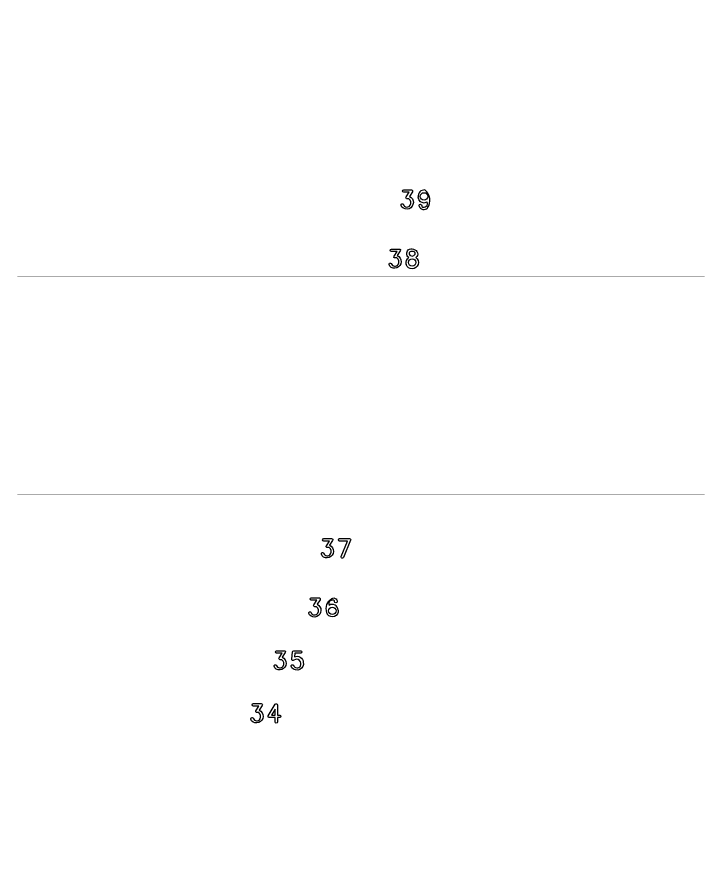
# Model space of a CAD drawing. Extents: x 726 to 3541, y -563 to 148.
# Drawn here: x 3390.63 to 3415.85, y -498.22 to -466.63 of the extents above; entities that cross this region are included whole.
import ezdxf

# ---------------------------------------------------------------- set-up
doc = ezdxf.new("R2010")
doc.units = 0
doc.layers.add('e_area', color=4, linetype='Continuous')

msp = doc.modelspace()

# ---------------------------------------------------------------- linework, layer by layer
at = {"layer": 'e_area'}
for p, q in [((3404.742, -473.602), (3404.716, -473.542)), ((3404.296, -475.774), (3404.271, -475.714)), ((3402.753, -485.861), (3402.46, -485.861)), ((3401.814, -486.404), (3401.789, -486.344)), ((3401.353, -488.575), (3401.327, -488.516)), ((3400.079, -490.519), (3400.054, -490.459)), ((3400.09, -492.034), (3399.959, -492.249)), ((3399.232, -492.462), (3399.207, -492.402))]:
    msp.add_line(p, q, dxfattribs=at)
at = {"layer": 'e_area', "linetype": 'Continuous', "const_width": 0.0018}
for points in [[(3390.636, -498.221), (3390.636, -466.633), (3415.85, -466.633), (3415.85, -498.221), (3390.636, -498.221), (3390.636, -493.994), (3415.85, -493.994), (3415.85, -498.221)], [(3390.636, -471.362), (3390.636, -466.633), (3415.85, -466.633), (3415.85, -471.362)], [(3390.636, -474.334), (3390.636, -472.505), (3415.85, -472.505), (3415.85, -474.334)], [(3390.636, -476.163), (3390.636, -475.02), (3415.85, -475.02), (3415.85, -476.163)], [(3390.636, -484.164), (3390.636, -477.306), (3415.85, -477.306), (3415.85, -484.164)], [(3390.636, -487.136), (3390.636, -485.307), (3415.85, -485.307), (3415.85, -487.136)], [(3390.636, -488.965), (3390.636, -487.822), (3415.85, -487.822), (3415.85, -488.965)], [(3390.636, -491.022), (3390.636, -489.65), (3415.85, -489.65), (3415.85, -491.022)], [(3390.636, -492.851), (3390.636, -491.708), (3415.85, -491.708), (3415.85, -492.851)]]:
    msp.add_lwpolyline(points, close=True, dxfattribs=at)
at = {"layer": 'e_area', "linetype": 'Continuous'}
for points in [[(3405.009, -473.06), (3404.809, -473.06, -1), (3404.809, -472.97), (3405.092, -472.97, -0.595465), (3405.13, -473.039), (3405.02, -473.21, -1.208199), (3404.742, -473.602)], [(3405.051, -473.533, 0.372811), (3405.003, -473.3), (3404.938, -473.3, -0.595465), (3404.9, -473.23), (3405.009, -473.06)], [(3404.716, -473.542, -1), (3404.799, -473.507, 0.637647), (3405.051, -473.533)], [(3405.67, -473.412, -0.061735), (3405.66, -473.417), (3405.584, -473.447, -0.31361), (3405.526, -473.447), (3405.448, -473.417, -0.12527), (3405.43, -473.404), (3405.379, -473.344, -0.110923), (3405.37, -473.327), (3405.344, -473.237, -0.072732), (3405.343, -473.224)], [(3405.372, -473.572, -1.487156), (3405.473, -473.58, 0.775566), (3405.67, -473.412)], [(3404.564, -475.231), (3404.363, -475.231, -1), (3404.363, -475.141), (3404.646, -475.141, -0.595465), (3404.684, -475.211), (3404.574, -475.382, -1.208199), (3404.296, -475.774)], [(3404.606, -475.705, 0.372811), (3404.557, -475.471), (3404.492, -475.471, -0.595465), (3404.454, -475.402), (3404.564, -475.231)], [(3404.897, -475.696, -0.274397), (3404.994, -475.449, -0.486257), (3404.977, -475.175)], [(3404.977, -475.175, -0.461965), (3405.321, -475.276, -0.324873), (3405.25, -475.449, -1.370949), (3404.901, -475.715)], [(3405.217, -475.252, 0.263822), (3405.027, -475.252), (3405.013, -475.286), (3405.013, -475.327)], [(3405.013, -475.327), (3405.029, -475.365), (3405.063, -475.385), (3405.122, -475.402), (3405.181, -475.385, 0.42514), (3405.217, -475.252)], [(3404.271, -475.714, -1), (3404.353, -475.679, 0.637647), (3404.606, -475.705)], [(3402.082, -485.861), (3401.882, -485.861, -1), (3401.882, -485.771), (3402.165, -485.771, -0.595465), (3402.202, -485.841), (3402.093, -486.012, -1.208199), (3401.814, -486.404)], [(3402.46, -485.861, -1), (3402.46, -485.771), (3402.819, -485.771, -0.539035), (3402.862, -485.833), (3402.605, -486.463, -1), (3402.521, -486.429), (3402.753, -485.861)], [(3402.124, -486.335, 0.372811), (3402.075, -486.101), (3402.01, -486.101, -0.595465), (3401.973, -486.032), (3402.082, -485.861)], [(3401.789, -486.344, -1), (3401.872, -486.309, 0.637647), (3402.124, -486.335)], [(3401.62, -488.033), (3401.42, -488.033, -1), (3401.42, -487.943), (3401.703, -487.943, -0.595465), (3401.741, -488.013), (3401.631, -488.183, -1.208199), (3401.353, -488.575)], [(3401.662, -488.506, 0.372811), (3401.613, -488.273), (3401.549, -488.273, -0.595465), (3401.511, -488.203), (3401.62, -488.033)], [(3401.979, -488.407, -0.389941), (3402.246, -487.946), (3402.323, -487.976, -0.205462), (3402.349, -488.001), (3402.374, -488.06)], [(3402.374, -488.06, -1.487402), (3402.273, -488.053, 0.775203), (3402.076, -488.221)], [(3401.327, -488.516, -1), (3401.41, -488.48, 0.637647), (3401.662, -488.506)], [(3402.402, -488.396, -0.780762), (3402.016, -488.557, -0.129406), (3402.006, -488.537), (3401.98, -488.417, -0.058104), (3401.979, -488.407)], [(3400.347, -489.976), (3400.147, -489.976, -1), (3400.147, -489.886), (3400.429, -489.886, -0.595465), (3400.467, -489.956), (3400.357, -490.126, -1.208199), (3400.079, -490.519)], [(3401.019, -490.449, 0.819199), (3400.785, -490.23, -0.735183), (3400.706, -490.197), (3400.732, -489.927, -0.388557), (3400.777, -489.886), (3401.034, -489.886, -1), (3401.034, -489.976), (3400.818, -489.976), (3400.805, -490.112, -0.52382), (3401.128, -490.309)], [(3400.389, -490.449, 0.372811), (3400.34, -490.216), (3400.275, -490.216, -0.595465), (3400.238, -490.147), (3400.347, -489.976)], [(3400.054, -490.459, -1), (3400.137, -490.423, 0.637647), (3400.389, -490.449)], [(3400.684, -490.459, -1), (3400.767, -490.423, 0.637647), (3401.019, -490.449)], [(3401.128, -490.309, -0.755733), (3400.709, -490.519), (3400.684, -490.459)], [(3399.5, -491.919), (3399.3, -491.919, -1), (3399.3, -491.829), (3399.583, -491.829, -0.595465), (3399.62, -491.899), (3399.511, -492.07, -1.208199), (3399.232, -492.462)], [(3399.542, -492.392, 0.372811), (3399.493, -492.159), (3399.428, -492.159, -0.595465), (3399.391, -492.09), (3399.5, -491.919)], [(3399.207, -492.402, -1), (3399.29, -492.367, 0.637647), (3399.542, -492.392)]]:
    msp.add_lwpolyline(points, format="xyb", dxfattribs=at)
msp.add_lwpolyline([(3399.84, -492.271), (3400.097, -491.851, -0.761025), (3400.18, -491.875), (3400.18, -492.249), (3400.264, -492.249, -1), (3400.264, -492.339), (3400.18, -492.339), (3400.18, -492.504, -1), (3400.09, -492.504), (3400.09, -492.339), (3399.879, -492.339, -0.589154)], format="xyb", close=True, dxfattribs=at)
msp.add_lwpolyline([(3399.959, -492.249), (3400.09, -492.249), (3400.09, -492.034)], dxfattribs=at)
at = {"layer": 'e_area'}
for centre in [(3405.554, -473.21), (3405.122, -475.634), (3402.192, -488.423)]:
    msp.add_circle(centre, 0.136, dxfattribs=at)
for centre, radius, start, end in [((3405.569, -473.2), 0.227, 86.1642, 186.1952), ((3405.279, -473.358), 0.491, 325.5558, 51.6615), ((3405.55, -473.497), 0.194, 203.0883, 313.8842), ((3404.942, -475.696), 0.045, 179.9907, 204.0065), ((3402.192, -488.396), 0.21, 0.0169, 123.4515)]:
    msp.add_arc(centre, radius, start, end, dxfattribs=at)

doc.saveas('drawing.dxf')
